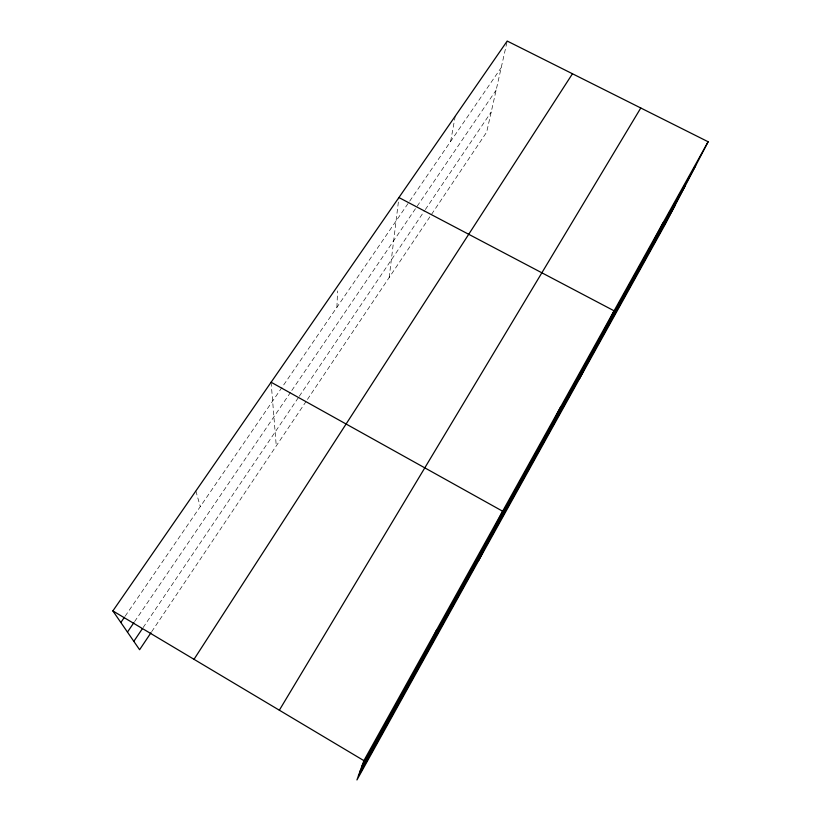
<?xml version="1.0" encoding="UTF-8"?>
<svg xmlns="http://www.w3.org/2000/svg" width="821" height="821" viewBox="0 0 821 821"><rect width="100%" height="100%" fill="white"/><g stroke="black" fill="none" stroke-linecap="round" stroke-linejoin="round"><path stroke-width="0.62" stroke-dasharray="4.11 3.08" d="M336.918 307.29L337.564 290.942M389.175 277.529L398.77 198.774M450.657 141.376L455.214 116.192M506.937 42.261L486.668 132.15L306.633 400.638M151.711 631.657L305.925 401.685M143.141 627.552L298.577 397.313M299.285 396.266L424.642 210.587M425.35 209.54L491.215 111.984M134.613 621.589L291.096 391.545M291.814 390.488L496.151 90.084M125.172 616.171L408.991 202.151M409.71 201.104L501.221 67.62M195.839 491.009L200.293 506.588M271.104 382.237L276.267 445.906"/><path stroke-width="1.23" d="M708.133 141.756L363.888 760.636L356.94 779.95L665.441 223.897L708.133 141.756L507.204 41.05L112.867 610.916L139.601 649.719L151.002 632.714M431.918 640.277L436.731 629.676M478.828 560.25L502.626 511.216L271.104 382.237M551.999 424.221L560.825 406.58M579.123 379.466L614.098 310.82L398.914 197.543M651.546 245.13L663.029 222.84M361.815 766.414L695.664 165.75M360.091 771.196L685.135 186.008M358.438 775.794L674.872 205.753M279.335 710.206L640.78 107.992M194.013 659.314L572.473 73.757M133.833 641.334L142.423 628.609M127.46 632.098L133.905 622.636M120.841 622.492L124.453 617.218M112.867 610.916L363.888 760.636"/></g></svg>
